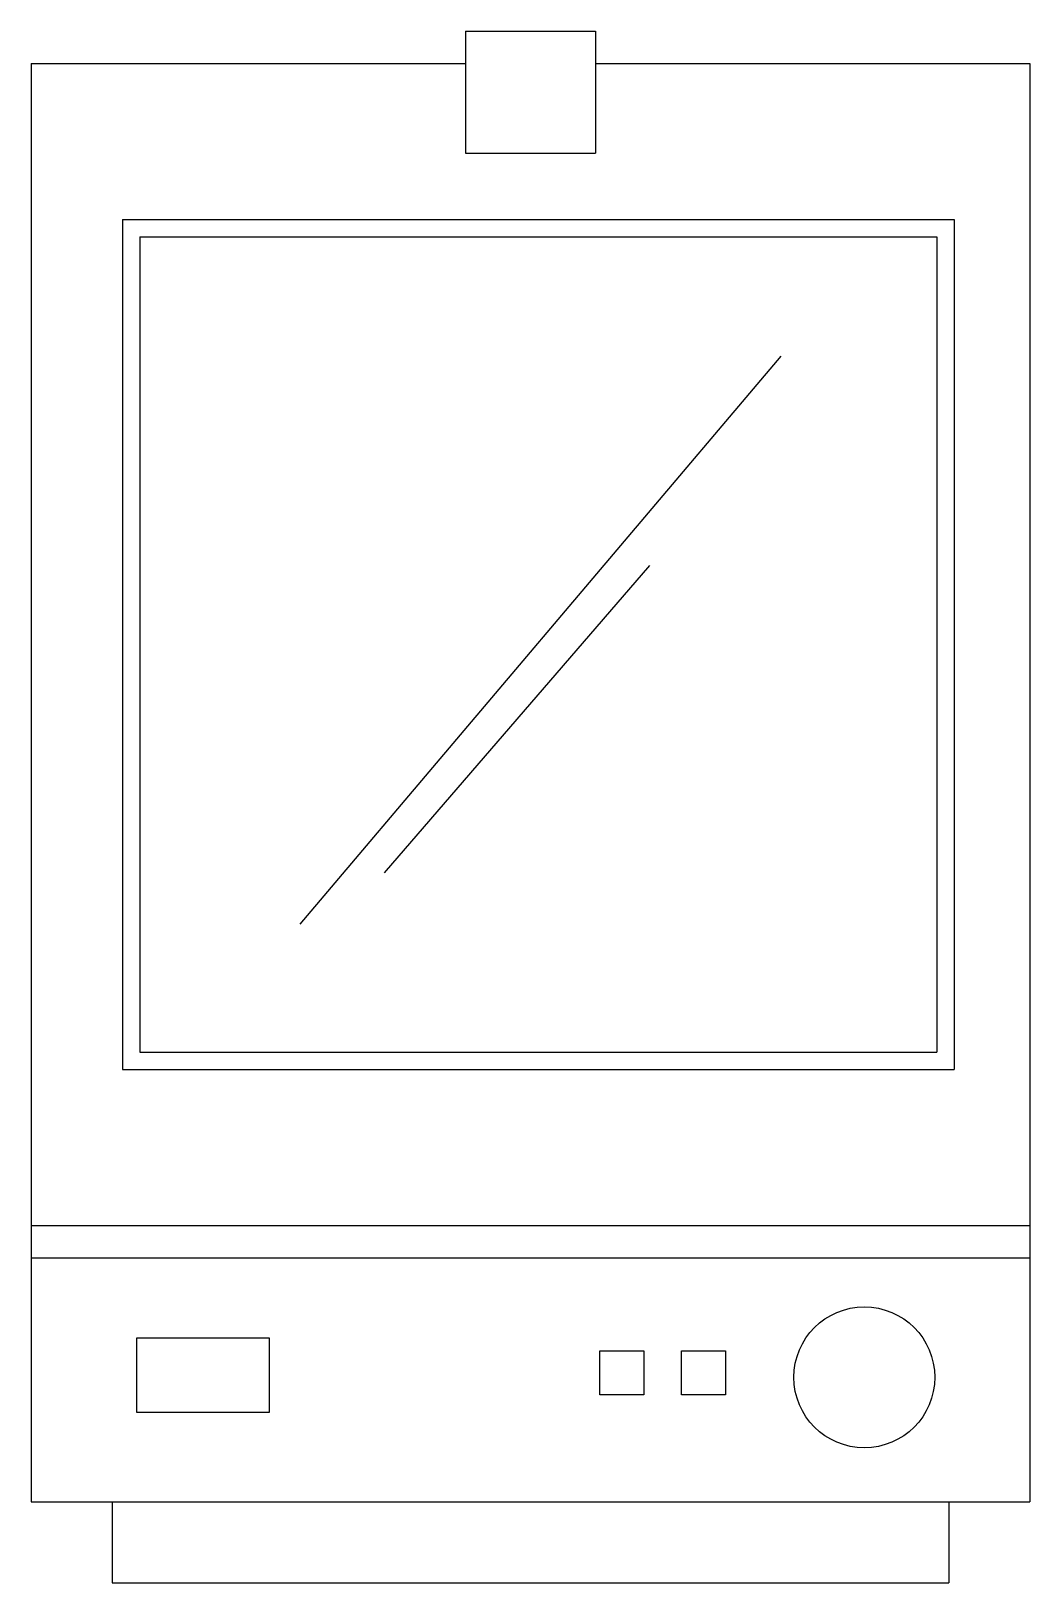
# Model space of a CAD drawing. Extents: x 1.748 to 2.325, y 0.544 to 1.439.
import ezdxf

# ---------------------------------------------------------------- set-up
doc = ezdxf.new("R2010")
doc.units = 0
doc.layers.get('0').update_dxf_attribs({"linetype": 'CONTINUOUS'})

msp = doc.modelspace()

# ---------------------------------------------------------------- linework, layer by layer
at = {"color": 0}
for p, q in [((1.99886, 1.43902), (1.99886, 1.3686)), ((1.99886, 1.43902), (2.07386, 1.43902)), ((2.07386, 1.43902), (2.07386, 1.3686)), ((1.74808, 1.42027), (1.74808, 0.59058)), ((1.74808, 1.42027), (1.99886, 1.42027)), ((2.07386, 1.42027), (2.32464, 1.42027)), ((2.32464, 1.42027), (2.32464, 0.59058)), ((1.99886, 1.3686), (2.07386, 1.3686)), ((1.80079, 1.33027), (1.80079, 0.83996)), ((1.80079, 1.33027), (2.28092, 1.33027)), ((2.28092, 1.33027), (2.28092, 0.83996)), ((1.81079, 1.32027), (2.27092, 1.32027)), ((1.81079, 1.32027), (1.81079, 0.84996)), ((2.27092, 1.32027), (2.27092, 0.84996)), ((1.90333, 0.92374), (2.18103, 1.25142)), ((1.95218, 0.95329), (2.10517, 1.13063)), ((1.81079, 0.84996), (2.27092, 0.84996)), ((1.80079, 0.83996), (2.28092, 0.83996)), ((1.74808, 0.74996), (2.32464, 0.74996)), ((1.74808, 0.73121), (2.32464, 0.73121)), ((1.74808, 0.59058), (2.32464, 0.59058)), ((1.79495, 0.59058), (1.79495, 0.54371)), ((2.27776, 0.59058), (2.27776, 0.54371)), ((1.79495, 0.54371), (2.27776, 0.54371))]:
    msp.add_line(p, q, dxfattribs=at)
for points in [[(1.8092, 0.64202), (1.8092, 0.68521), (1.88553, 0.68521), (1.88553, 0.64202)], [(2.07636, 0.65218), (2.07636, 0.67759), (2.10181, 0.67759), (2.10181, 0.65218)], [(2.12343, 0.65218), (2.12343, 0.67759), (2.14888, 0.67759), (2.14888, 0.65218)]]:
    msp.add_lwpolyline(points, close=True, dxfattribs=at)
msp.add_circle((2.22903, 0.66234), 0.04065, dxfattribs=at)

doc.saveas('drawing.dxf')
